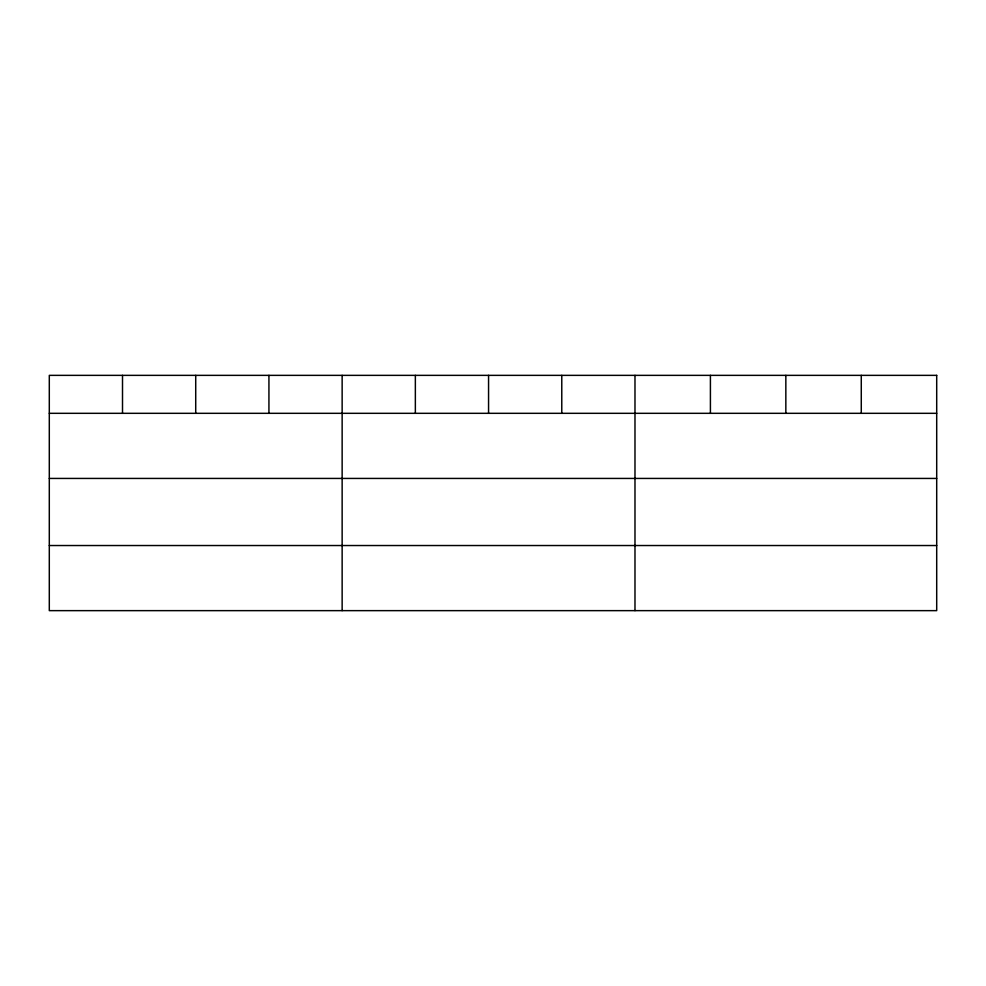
<?xml version="1.0" encoding="UTF-8"?>
<svg xmlns="http://www.w3.org/2000/svg" width="986" height="986" viewBox="0 0 986 986"><rect width="100%" height="100%" fill="white"/><g stroke="black" fill="none" stroke-linecap="round" stroke-linejoin="round"><path stroke-width="1.48" d="M49.3 413.319L936.7 413.319M49.3 478.432L936.7 478.432M49.3 545.529L936.7 545.529M861.271 375.358L861.271 413.319M785.842 375.358L785.842 413.319M710.413 375.358L710.413 413.319M634.984 375.358L634.984 610.642M561.774 375.358L561.774 413.319M488.563 375.358L488.563 413.319M415.352 375.358L415.352 413.319M342.142 375.358L342.142 610.642M268.931 375.358L268.931 413.319M195.721 375.358L195.721 413.319M122.51 375.358L122.51 413.319M936.7 375.358L49.3 375.358L49.3 610.642L936.7 610.642L936.7 375.358"/></g></svg>
